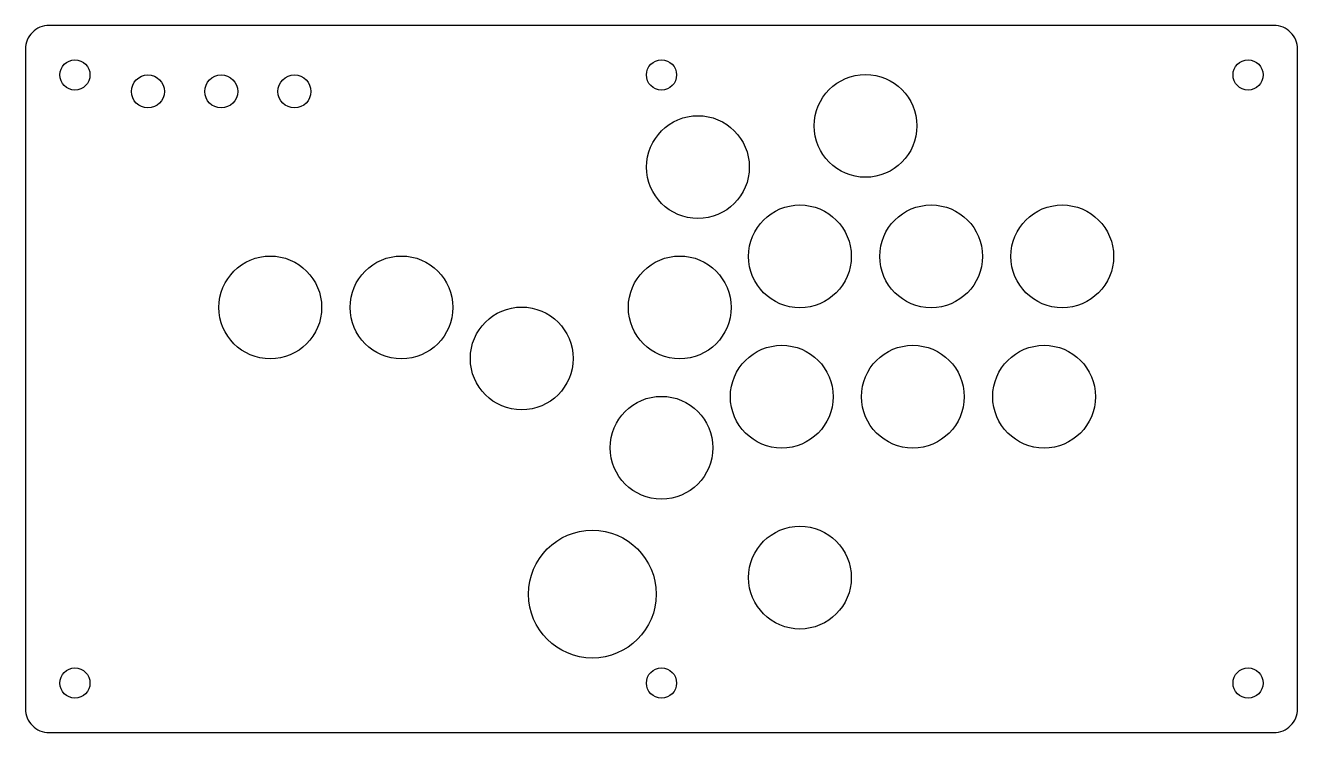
# Model space of a CAD drawing. Header units: millimetres. Extents: x 0 to 270, y 0 to 150.
import ezdxf

# ---------------------------------------------------------------- set-up
doc = ezdxf.new("R2010")
doc.units = ezdxf.units.MM
doc.layers.get('0').update_dxf_attribs({"linetype": 'CONTINUOUS'})

msp = doc.modelspace()

# ---------------------------------------------------------------- linework, layer by layer
msp.add_lwpolyline([(5, 0), (265, 0, 0.414214), (270, 5), (270, 145, 0.414214), (265, 150), (5, 150, 0.414214), (0, 145), (0, 5, 0.414214)], format="xyb", close=True)
for centre, radius in [((10.5, 139.5), 3.2), ((135, 139.5), 3.2), ((259.5, 139.5), 3.2), ((26, 136), 3.5), ((41.55, 136), 3.5), ((57.1, 136), 3.5), ((178.31, 128.69), 10.9), ((142.74, 119.96), 10.9), ((164.39, 101.02), 10.9), ((192.23, 101.02), 10.9), ((220.07, 101.02), 10.9), ((51.97, 90.19), 10.9), ((79.81, 90.19), 10.9), ((138.87, 90.19), 10.9), ((105.33, 79.36), 10.9), ((160.52, 71.25), 10.9), ((188.36, 71.25), 10.9), ((216.2, 71.25), 10.9), ((135, 60.42), 10.9), ((164.39, 32.86), 10.9), ((120.33, 29.36), 13.55), ((10.5, 10.5), 3.2), ((135, 10.5), 3.2), ((259.5, 10.5), 3.2)]:
    msp.add_circle(centre, radius)

doc.saveas('drawing.dxf')
